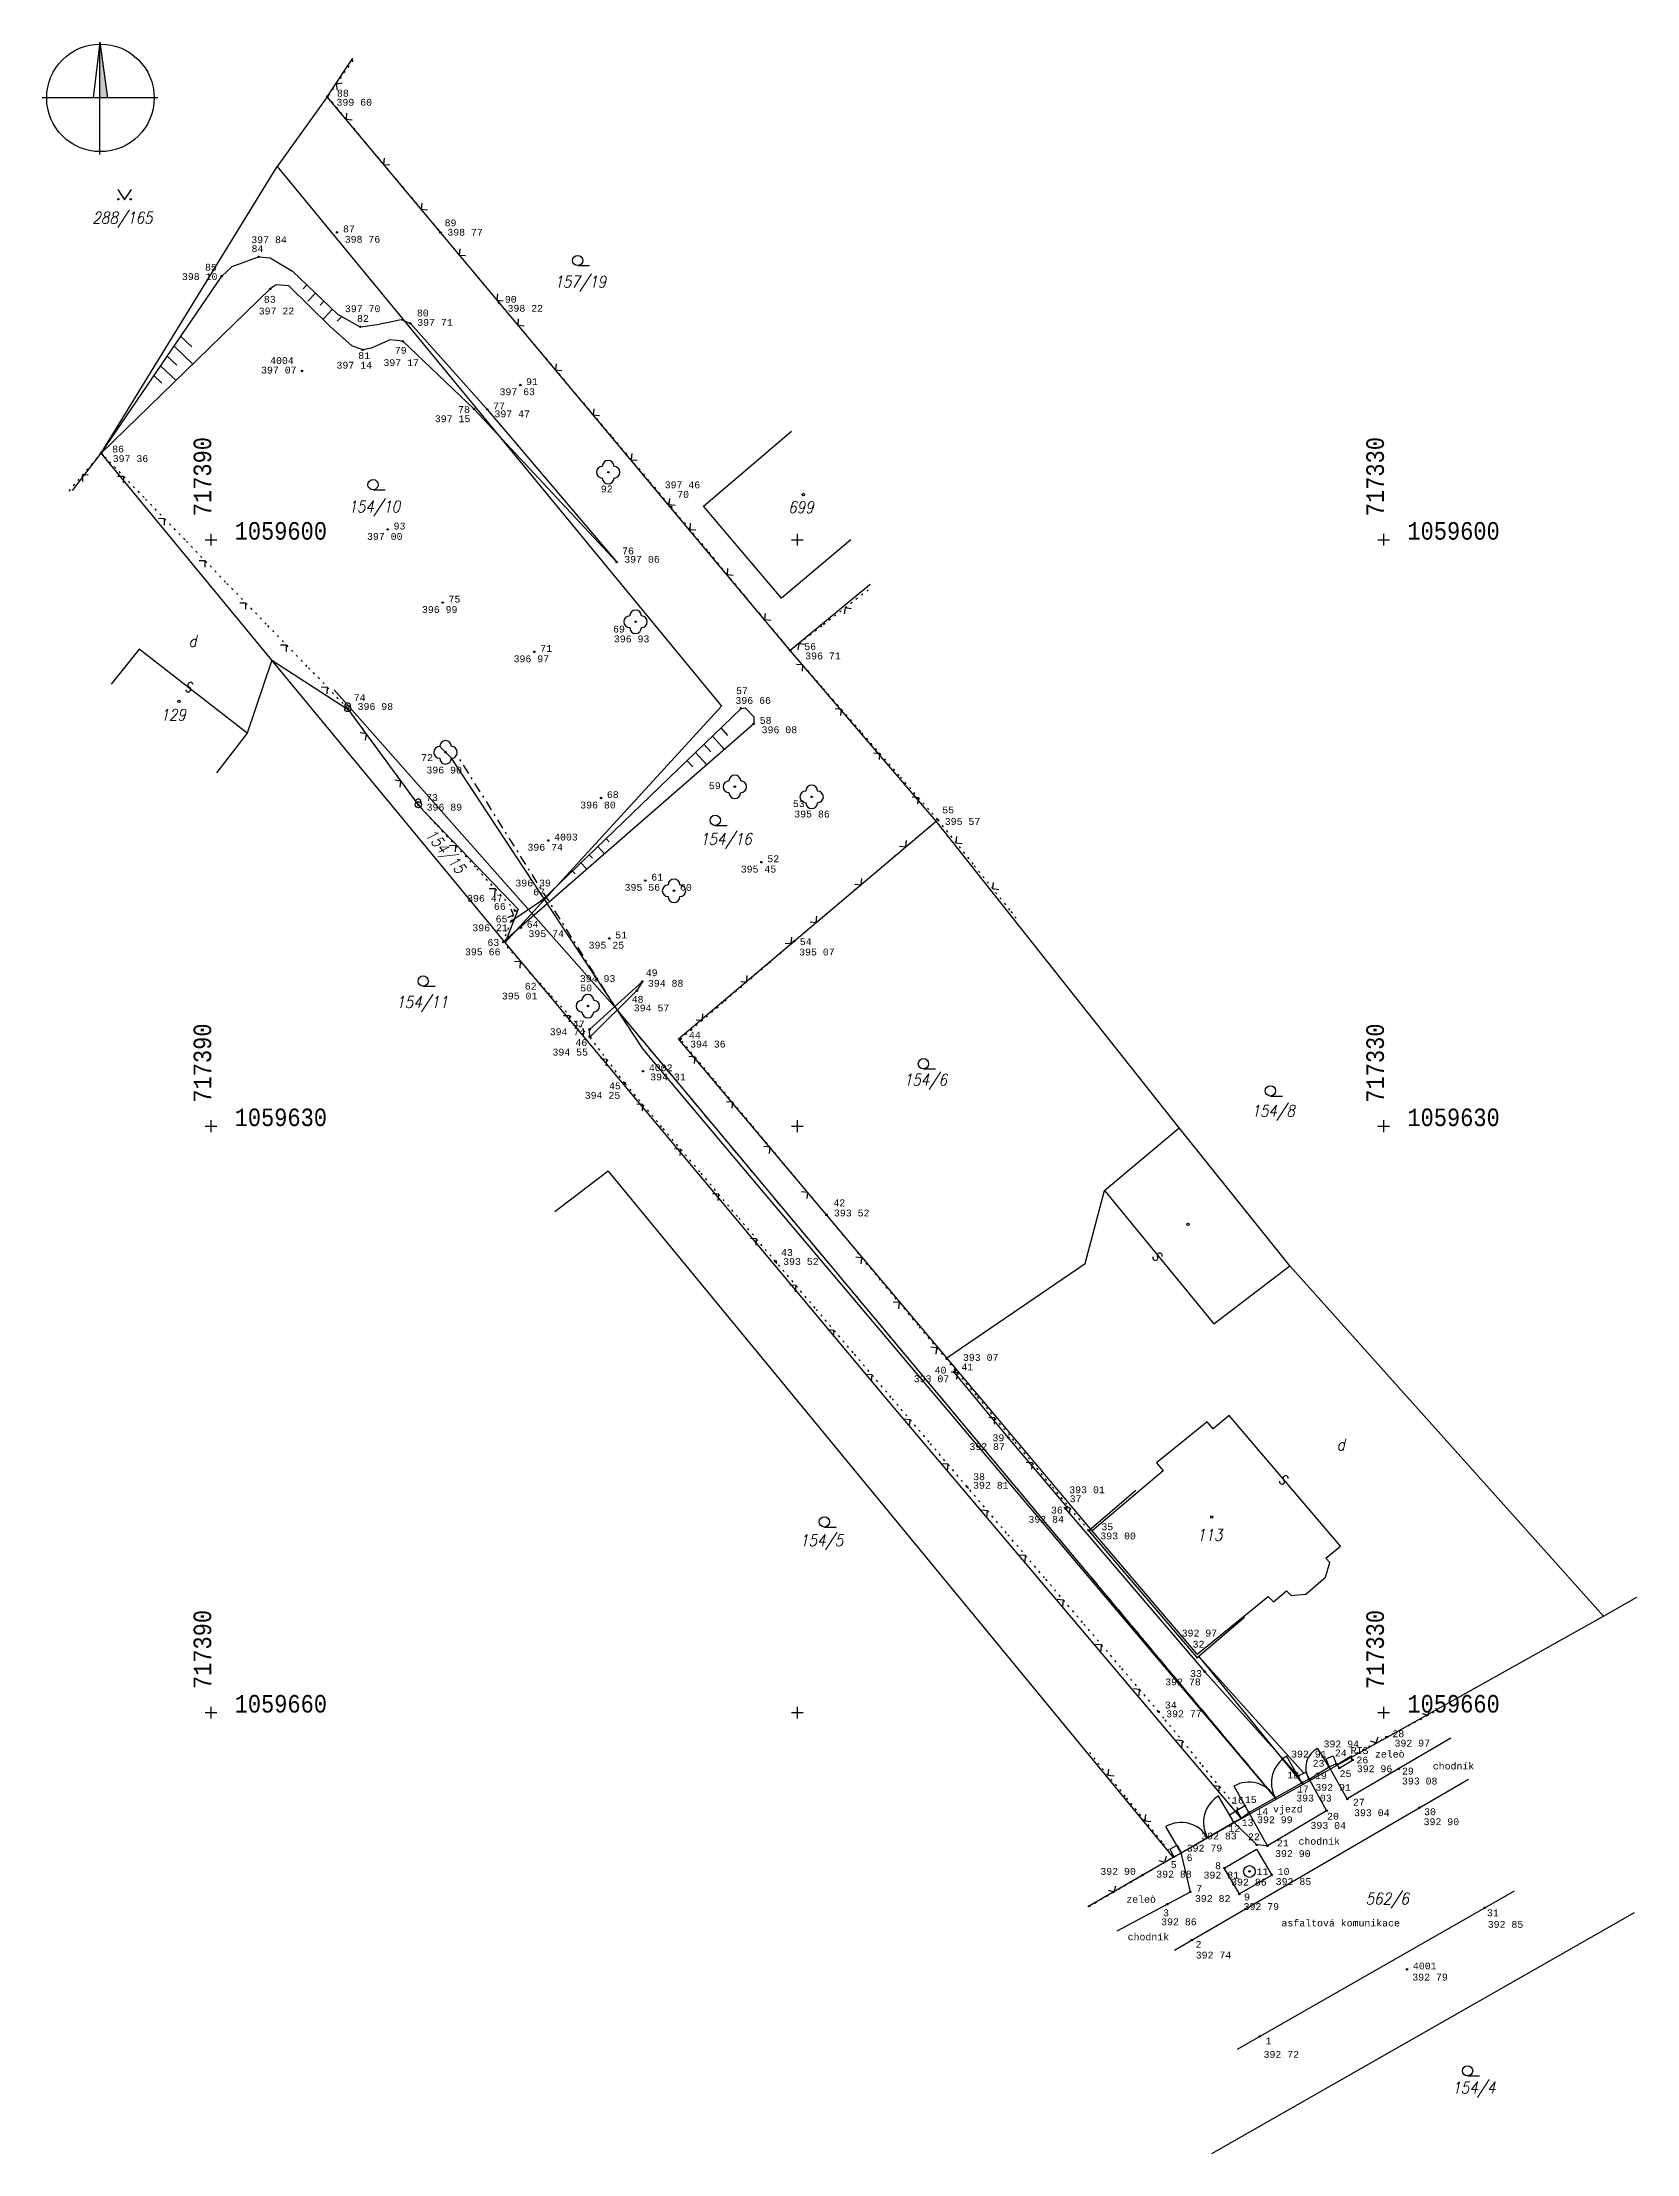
# Model space of a CAD drawing. Extents: x -717399 to -717317, y -1059683 to -1059575.
import ezdxf
from ezdxf.enums import TextEntityAlignment as Align

# ---------------------------------------------------------------- set-up
doc = ezdxf.new("R2010")
doc.units = 0
doc.header["$MEASUREMENT"] = 0
doc.linetypes.add('DASHDOT', pattern=[1, 0.5, -0.25, 0, -0.25])
doc.linetypes.add('DOT', pattern=[0.25, 0, -0.25])
doc.layers.get('0').update_dxf_attribs({"linetype": 'CONTINUOUS'})
for name, color, linetype in [('1', 7, 'CONTINUOUS'), ('16', 7, 'CONTINUOUS'), ('18', 7, 'CONTINUOUS'), ('19', 7, 'CONTINUOUS'), ('22', 7, 'CONTINUOUS'), ('23', 7, 'CONTINUOUS'), ('25', 7, 'CONTINUOUS'), ('26', 7, 'CONTINUOUS'), ('4', 7, 'CONTINUOUS'), ('41', 7, 'CONTINUOUS'), ('61', 7, 'CONTINUOUS')]:
    doc.layers.add(name, color=color, linetype=linetype)
doc.styles.add('ITALICT', font='ITALICT', dxfattribs={"height": 0.2})
doc.styles.add('MONOTXT', font='MONOTXT', dxfattribs={"height": 0.2})

# ---------------------------------------------------------------- blocks, each defined once
blk = doc.blocks.new('4$02')
at = {"layer": '25', "color": 3, "linetype": 'Continuous'}
blk.add_circle((0, 0), 0.175, dxfattribs=at)
blk = doc.blocks.new('3$04')
at = {"layer": '25', "color": 3, "linetype": 'Continuous'}
blk.add_line((0, 0), (1.75, 0), dxfattribs=at)
blk.add_circle((0, 0.75), 0.75, dxfattribs=at)
blk = doc.blocks.new('3$14')
at = {"layer": '25', "color": 3, "linetype": 'Continuous'}
blk.add_lwpolyline([(-1, 1.5), (0, 0), (1, 1.5)], dxfattribs=at)
for centre in [(-0.9, 0.1), (0.9, 0.1)]:
    blk.add_circle(centre, 0.1, dxfattribs=at)
blk = doc.blocks.new('2$18')
at = {"layer": '26', "color": 3, "linetype": 'Continuous'}
for centre, radius, start, end in [((0, 0.37), 0.368, 37.1585, 269.7485), ((0, -0.37), 0.369, 217.373, 89.471)]:
    blk.add_arc(centre, radius, start, end, dxfattribs=at)
blk = doc.blocks.new('6$20')
at = {"layer": '1', "color": 7, "linetype": 'Continuous'}
blk.add_circle((0, 0), 1, dxfattribs=at)
blk = doc.blocks.new('3$13')
at = {"layer": '1', "color": 7, "linetype": 'Continuous'}
blk.add_circle((0, 0), 0.05, dxfattribs=at)
for centre, start, end in [((-1, 0), 90, 270), ((0, 1), 0, 180), ((1, 0), 270, 90), ((0, -1), 180, 0)]:
    blk.add_arc(centre, 1, start, end, dxfattribs=at)
blk.add_point((0, 0), dxfattribs=at)
blk = doc.blocks.new('1$07')
at = {"layer": '1', "color": 7, "linetype": 'Continuous'}
for radius in [0.75, 0.0327]:
    blk.add_circle((0, 0), radius, dxfattribs=at)
blk = doc.blocks.new('1$051')
at = {"layer": '1', "color": 7, "linetype": 'Continuous'}
blk.add_arc((-0.02, 0.48), 0.478, 338.3776, 205.2172, dxfattribs=at)
at = {"layer": '1', "color": 7, "linetype": 'Continuous', "xscale": 0.7000018626483133, "yscale": 0.7000018626483133}
blk.add_blockref('1$07', (0, 0), dxfattribs=at)
blk = doc.blocks.new('1$052')
at = {"layer": '1', "color": 7, "linetype": 'Continuous', "xscale": 0.4999953433792165, "yscale": 0.4999953433792165}
blk.add_blockref('1$051', (0, 0), dxfattribs=at)
blk = doc.blocks.new('1$09')
at = {"layer": '23', "color": 7, "linetype": 'Continuous'}
blk.add_circle((0.005, 0.007), 0.15, dxfattribs=at)
blk = doc.blocks.new('RNZICE')
at = {"layer": '1', "color": 7, "linetype": 'Continuous'}
for p, q in [((0, 9.5), (-1.19, 0)), ((0, 9.5), (1.27, 0)), ((0, 0), (0, 9.5)), ((0, 0), (-9.86, 0)), ((9.86, 0), (0, 0)), ((0, -9.67), (0, 0))]:
    blk.add_line(p, q, dxfattribs=at)
blk.add_circle((0.08, 0), 9.17, dxfattribs=at)
blk.add_solid([(0, 9.5), (1.27, 0), (0, 0)], dxfattribs=at)
blk = doc.blocks.new('SIT')
at = {"layer": '1', "color": 7, "linetype": 'Continuous'}
for p, q in [((-1.04, -0.003), (0, 0)), ((0, 0), (0.003, 0.997)), ((0.003, -1.02), (0, 0)), ((0, 0), (0.96, -0.003))]:
    blk.add_line(p, q, dxfattribs=at)

msp = doc.modelspace()

# ---------------------------------------------------------------- linework, layer by layer
at = {"color": 5}
for p, q in [((-717369.22, -1059624.07), (-717383.71, -1059607.69)), ((-717335.56, -1059664.35), (-717369.22, -1059624.07))]:
    msp.add_line(p, q, dxfattribs=at)
for p, q in [((-717377.71, -1059611.18), (-717378.31, -1059610.58)), ((-717367.9, -1059626.07), (-717377.71, -1059611.18)), ((-717361.82, -1059633.27), (-717367.9, -1059626.07)), ((-717335.56, -1059664.35), (-717361.82, -1059633.27))]:
    msp.add_line(p, q)
at = {"linetype": 'DASHDOT'}
for p, q in [((-717369.22, -1059624.07), (-717377.43, -1059611)), ((-717335.49, -1059664.42), (-717369.22, -1059624.07))]:
    msp.add_line(p, q, dxfattribs=at)
at = {"layer": '1', "color": 3, "linetype": 'Continuous'}
for p, q in [((-717384.06, -1059577.34), (-717382.75, -1059575.36)), ((-717384.06, -1059577.34), (-717386.62, -1059580.91)), ((-717360.38, -1059605.67), (-717384.06, -1059577.34)), ((-717395.63, -1059595.57), (-717386.62, -1059580.91)), ((-717386.62, -1059580.91), (-717363.9, -1059608.51)), ((-717364.82, -1059598.29), (-717360.31, -1059594.45)), ((-717397.1, -1059597.49), (-717395.63, -1059595.57)), ((-717386.9, -1059606.16), (-717395.63, -1059595.57)), ((-717360.82, -1059603), (-717364.82, -1059598.29)), ((-717357.27, -1059600), (-717360.82, -1059603)), ((-717356.28, -1059602.3), (-717360.38, -1059605.67)), ((-717386.9, -1059606.16), (-717388.16, -1059609.89)), ((-717374.96, -1059620.61), (-717386.9, -1059606.16)), ((-717386.9, -1059606.16), (-717382.99, -1059608.68)), ((-717352.91, -1059614.4), (-717360.38, -1059605.67)), ((-717382.99, -1059608.68), (-717379.37, -1059613.61)), ((-717363.9, -1059608.51), (-717374.96, -1059620.61)), ((-717388.16, -1059609.89), (-717389.73, -1059611.93)), ((-717379.37, -1059613.61), (-717374.3, -1059618.9)), ((-717366.09, -1059625.53), (-717352.91, -1059614.4)), ((-717340.48, -1059630.09), (-717352.91, -1059614.4)), ((-717374.3, -1059618.9), (-717374.96, -1059620.61)), ((-717355.43, -1059643.96), (-717374.96, -1059620.61)), ((-717352.36, -1059641.86), (-717366.09, -1059625.53)), ((-717344.29, -1059633.29), (-717340.48, -1059630.09)), ((-717334.81, -1059637.14), (-717340.48, -1059630.09)), ((-717369.69, -1059632.3), (-717372.42, -1059634.38)), ((-717369.69, -1059632.3), (-717340.78, -1059667.42)), ((-717345.28, -1059637.02), (-717344.29, -1059633.29)), ((-717352.36, -1059641.86), (-717345.28, -1059637.02)), ((-717318.77, -1059655.07), (-717334.81, -1059637.14)), ((-717344.92, -1059650.7), (-717352.36, -1059641.86)), ((-717337.28, -1059665.42), (-717355.43, -1059643.96)), ((-717339.55, -1059657.01), (-717344.92, -1059650.7)), ((-717318.77, -1059655.07), (-717317.06, -1059654.1)), ((-717334.13, -1059663.66), (-717318.77, -1059655.07)), ((-717334.13, -1059663.66), (-717339.47, -1059657.11)), ((-717337.28, -1059665.42), (-717334.13, -1059663.66)), ((-717340.78, -1059667.42), (-717337.28, -1059665.42)), ((-717340.78, -1059667.42), (-717345.15, -1059669.94)), ((-717317.19, -1059670.25), (-717338.83, -1059682.57))]:
    msp.add_line(p, q, dxfattribs=at)
at = {"layer": '1', "color": 7, "linetype": 'DOT'}
for p, q in [((-717382.75, -1059575.47), (-717384.06, -1059577.34)), ((-717384.06, -1059577.34), (-717382.14, -1059579.65)), ((-717382.14, -1059579.65), (-717380.22, -1059581.95)), ((-717380.22, -1059581.95), (-717378.3, -1059584.25)), ((-717378.3, -1059584.25), (-717378.27, -1059584.29)), ((-717378.27, -1059584.29), (-717376.35, -1059586.59)), ((-717376.35, -1059586.59), (-717375.28, -1059587.88)), ((-717375.28, -1059587.88), (-717373.35, -1059590.17)), ((-717373.35, -1059590.17), (-717371.41, -1059592.47)), ((-717371.41, -1059592.47), (-717369.48, -1059594.76)), ((-717369.48, -1059594.76), (-717367.55, -1059597.05)), ((-717395.63, -1059595.57), (-717397.29, -1059597.52)), ((-717395.51, -1059595.69), (-717395.63, -1059595.57)), ((-717393.43, -1059597.85), (-717395.51, -1059595.69)), ((-717391.34, -1059600.01), (-717393.43, -1059597.85)), ((-717367.55, -1059597.05), (-717366.48, -1059598.32)), ((-717366.48, -1059598.32), (-717364.56, -1059600.63)), ((-717389.26, -1059602.17), (-717391.34, -1059600.01)), ((-717364.56, -1059600.63), (-717362.65, -1059602.94)), ((-717387.18, -1059604.32), (-717389.26, -1059602.17)), ((-717362.65, -1059602.94), (-717360.73, -1059605.25)), ((-717356.38, -1059602.57), (-717358.75, -1059604.41)), ((-717385.09, -1059606.48), (-717387.18, -1059604.32)), ((-717358.75, -1059604.41), (-717360.38, -1059605.67)), ((-717360.73, -1059605.25), (-717360.38, -1059605.67)), ((-717383.01, -1059608.64), (-717385.09, -1059606.48)), ((-717358.74, -1059607.55), (-717360.38, -1059605.67)), ((-717356.77, -1059609.81), (-717358.74, -1059607.55)), ((-717382.95, -1059608.72), (-717383.01, -1059608.64)), ((-717381.17, -1059611.14), (-717382.95, -1059608.72)), ((-717354.8, -1059612.07), (-717356.77, -1059609.81)), ((-717379.4, -1059613.56), (-717381.17, -1059611.14)), ((-717352.83, -1059614.33), (-717354.8, -1059612.07)), ((-717378.5, -1059614.55), (-717379.4, -1059613.56)), ((-717376.47, -1059616.76), (-717378.5, -1059614.55)), ((-717355.61, -1059616.68), (-717353.32, -1059614.74)), ((-717353.32, -1059614.74), (-717352.83, -1059614.33)), ((-717352.83, -1059614.33), (-717350.96, -1059616.68)), ((-717374.45, -1059618.98), (-717376.47, -1059616.76)), ((-717357.9, -1059618.61), (-717355.61, -1059616.68)), ((-717350.96, -1059616.68), (-717349.09, -1059619.02)), ((-717375.06, -1059620.59), (-717374.45, -1059618.98)), ((-717360.19, -1059620.55), (-717357.9, -1059618.61)), ((-717349.09, -1059619.02), (-717348.82, -1059619.37)), ((-717373.18, -1059622.73), (-717375.06, -1059620.59)), ((-717361.45, -1059621.64), (-717360.19, -1059620.55)), ((-717363.73, -1059623.6), (-717361.45, -1059621.64)), ((-717372.68, -1059623.26), (-717373.18, -1059622.73)), ((-717370.62, -1059625.45), (-717372.68, -1059623.26)), ((-717366, -1059625.56), (-717363.73, -1059623.6)), ((-717368.85, -1059627.79), (-717370.62, -1059625.45)), ((-717364.28, -1059627.62), (-717366, -1059625.56)), ((-717366.94, -1059630.05), (-717368.85, -1059627.79)), ((-717362.36, -1059629.93), (-717364.28, -1059627.62)), ((-717365, -1059632.34), (-717366.94, -1059630.05)), ((-717360.44, -1059632.24), (-717362.36, -1059629.93)), ((-717363.07, -1059634.63), (-717365, -1059632.34)), ((-717358.52, -1059634.54), (-717360.44, -1059632.24)), ((-717361.13, -1059636.92), (-717363.07, -1059634.63)), ((-717357.66, -1059635.57), (-717358.52, -1059634.54)), ((-717355.75, -1059637.88), (-717357.66, -1059635.57)), ((-717361.04, -1059637.02), (-717361.13, -1059636.92)), ((-717359.1, -1059639.31), (-717361.04, -1059637.02)), ((-717353.83, -1059640.19), (-717355.75, -1059637.88)), ((-717357.16, -1059641.59), (-717359.1, -1059639.31)), ((-717351.92, -1059642.5), (-717353.83, -1059640.19)), ((-717355.21, -1059643.88), (-717357.16, -1059641.59)), ((-717350.86, -1059643.77), (-717351.92, -1059642.5)), ((-717353.27, -1059646.16), (-717355.21, -1059643.88)), ((-717348.94, -1059646.08), (-717350.86, -1059643.77)), ((-717351.33, -1059648.45), (-717353.27, -1059646.16)), ((-717347.02, -1059648.39), (-717348.94, -1059646.08)), ((-717351.25, -1059648.54), (-717351.33, -1059648.45)), ((-717349.31, -1059650.82), (-717351.25, -1059648.54)), ((-717345.1, -1059650.69), (-717347.02, -1059648.39)), ((-717347.36, -1059653.11), (-717349.31, -1059650.82)), ((-717345.42, -1059655.39), (-717347.36, -1059653.11)), ((-717343.47, -1059657.68), (-717345.42, -1059655.39)), ((-717341.53, -1059659.96), (-717343.47, -1059657.68)), ((-717341.26, -1059660.29), (-717341.53, -1059659.96)), ((-717339.36, -1059662.62), (-717341.26, -1059660.29)), ((-717329.07, -1059660.84), (-717327.24, -1059659.87)), ((-717331.72, -1059662.24), (-717329.07, -1059660.84)), ((-717345.07, -1059662.04), (-717343.18, -1059664.37)), ((-717337.46, -1059664.94), (-717339.36, -1059662.62)), ((-717343.18, -1059664.37), (-717341.3, -1059666.71)), ((-717341.3, -1059666.71), (-717340.75, -1059667.38)), ((-717342.51, -1059668.41), (-717340.75, -1059667.38)), ((-717345.1, -1059669.92), (-717342.51, -1059668.41))]:
    msp.add_line(p, q, dxfattribs=at)
at = {"layer": '1', "color": 7, "linetype": 'Continuous'}
for p, q in [((-717383.3, -1059576.65), (-717383.61, -1059576.7)), ((-717383.61, -1059576.7), (-717383.56, -1059577.01)), ((-717383.07, -1059578.18), (-717383.1, -1059578.49)), ((-717383.1, -1059578.49), (-717382.78, -1059578.52)), ((-717381.15, -1059580.48), (-717381.18, -1059580.8)), ((-717381.18, -1059580.8), (-717380.86, -1059580.83)), ((-717379.23, -1059582.79), (-717379.26, -1059583.1)), ((-717379.26, -1059583.1), (-717378.94, -1059583.13)), ((-717377.28, -1059585.13), (-717377.31, -1059585.44)), ((-717377.31, -1059585.44), (-717376.99, -1059585.47)), ((-717385.1, -1059586.96), (-717385.29, -1059587.17)), ((-717384.67, -1059587.39), (-717385.05, -1059587.8)), ((-717384.25, -1059587.81), (-717384.43, -1059588.01)), ((-717383.81, -1059588.22), (-717384.26, -1059588.71)), ((-717375.36, -1059587.43), (-717375.39, -1059587.75)), ((-717375.39, -1059587.75), (-717375.07, -1059587.78)), ((-717383.35, -1059588.61), (-717383.55, -1059588.82)), ((-717374.29, -1059588.71), (-717374.31, -1059589.03)), ((-717374.31, -1059589.03), (-717373.99, -1059589.06)), ((-717391.9, -1059590.1), (-717390.94, -1059591.02)), ((-717391.56, -1059589.6), (-717390.99, -1059590.14)), ((-717392.59, -1059591.11), (-717391.8, -1059591.85)), ((-717392.25, -1059590.61), (-717391.75, -1059591.08)), ((-717372.35, -1059591), (-717372.38, -1059591.32)), ((-717372.38, -1059591.32), (-717372.06, -1059591.35)), ((-717392.93, -1059591.61), (-717392.52, -1059592)), ((-717370.42, -1059593.3), (-717370.45, -1059593.62)), ((-717370.45, -1059593.62), (-717370.13, -1059593.64)), ((-717368.48, -1059595.59), (-717368.51, -1059595.91)), ((-717368.51, -1059595.91), (-717368.2, -1059595.94)), ((-717396.29, -1059596.69), (-717396.6, -1059596.71)), ((-717396.6, -1059596.71), (-717396.58, -1059597.03)), ((-717394.47, -1059596.77), (-717394.79, -1059596.76)), ((-717394.48, -1059597.09), (-717394.47, -1059596.77)), ((-717366.55, -1059597.89), (-717366.58, -1059598.2)), ((-717392.39, -1059598.93), (-717392.7, -1059598.92)), ((-717392.39, -1059599.25), (-717392.39, -1059598.93)), ((-717366.58, -1059598.2), (-717366.26, -1059598.23)), ((-717365.49, -1059599.16), (-717365.52, -1059599.48)), ((-717365.52, -1059599.48), (-717365.2, -1059599.5)), ((-717390.3, -1059601.08), (-717390.62, -1059601.08)), ((-717390.31, -1059601.4), (-717390.3, -1059601.08)), ((-717363.58, -1059601.47), (-717363.61, -1059601.78)), ((-717363.61, -1059601.78), (-717363.29, -1059601.81)), ((-717388.22, -1059603.24), (-717388.54, -1059603.24)), ((-717388.22, -1059603.56), (-717388.22, -1059603.24)), ((-717357.57, -1059603.49), (-717357.61, -1059603.8)), ((-717357.25, -1059603.53), (-717357.57, -1059603.49)), ((-717361.66, -1059603.78), (-717361.69, -1059604.09)), ((-717361.69, -1059604.09), (-717361.37, -1059604.12)), ((-717386.14, -1059605.4), (-717386.45, -1059605.4)), ((-717386.14, -1059605.72), (-717386.14, -1059605.4)), ((-717359.94, -1059605.33), (-717359.98, -1059605.64)), ((-717359.62, -1059605.37), (-717359.94, -1059605.33)), ((-717359.73, -1059606.41), (-717360.05, -1059606.39)), ((-717359.75, -1059606.73), (-717359.73, -1059606.41)), ((-717384.05, -1059607.56), (-717384.37, -1059607.55)), ((-717384.06, -1059607.88), (-717384.05, -1059607.56)), ((-717357.76, -1059608.68), (-717358.08, -1059608.65)), ((-717357.78, -1059608.99), (-717357.76, -1059608.68)), ((-717382.06, -1059609.93), (-717382.38, -1059609.88)), ((-717382.11, -1059610.25), (-717382.06, -1059609.93)), ((-717363.93, -1059609.63), (-717363.58, -1059610.01)), ((-717365.22, -1059610.88), (-717364.65, -1059611.51)), ((-717364.79, -1059610.46), (-717364.44, -1059610.85)), ((-717364.36, -1059610.05), (-717363.76, -1059610.71)), ((-717355.79, -1059610.94), (-717356.1, -1059610.92)), ((-717355.81, -1059611.25), (-717355.79, -1059610.94)), ((-717365.66, -1059611.3), (-717365.36, -1059611.62)), ((-717380.29, -1059612.35), (-717380.6, -1059612.3)), ((-717380.33, -1059612.66), (-717380.29, -1059612.35)), ((-717353.82, -1059613.2), (-717354.13, -1059613.18)), ((-717353.84, -1059613.51), (-717353.82, -1059613.2)), ((-717369.79, -1059615.28), (-717369.64, -1059615.46)), ((-717351.86, -1059615.19), (-717351.9, -1059615.5)), ((-717377.48, -1059615.66), (-717377.8, -1059615.64)), ((-717377.5, -1059615.97), (-717377.48, -1059615.66)), ((-717370.66, -1059616.12), (-717370.5, -1059616.29)), ((-717370.22, -1059615.7), (-717369.9, -1059616.05)), ((-717354.78, -1059615.68), (-717354.46, -1059615.71)), ((-717354.46, -1059615.71), (-717354.43, -1059615.39)), ((-717351.9, -1059615.5), (-717351.58, -1059615.54)), ((-717371.52, -1059616.95), (-717371.38, -1059617.1)), ((-717371.09, -1059616.53), (-717370.78, -1059616.86)), ((-717356.75, -1059617.65), (-717356.72, -1059617.33)), ((-717375.46, -1059617.87), (-717375.78, -1059617.86)), ((-717375.48, -1059618.19), (-717375.46, -1059617.87)), ((-717373.1, -1059618.47), (-717374.62, -1059619.5)), ((-717357.07, -1059617.62), (-717356.75, -1059617.65)), ((-717349.99, -1059617.54), (-717350.03, -1059617.85)), ((-717350.03, -1059617.85), (-717349.71, -1059617.89)), ((-717374.82, -1059619.32), (-717374.53, -1059619.19)), ((-717374.53, -1059619.19), (-717374.66, -1059618.9)), ((-717359.36, -1059619.55), (-717359.04, -1059619.58)), ((-717359.04, -1059619.58), (-717359.02, -1059619.26)), ((-717360.64, -1059620.64), (-717360.32, -1059620.66)), ((-717360.32, -1059620.66), (-717360.29, -1059620.34)), ((-717374.17, -1059621.6), (-717374.49, -1059621.58)), ((-717374.19, -1059621.92), (-717374.17, -1059621.6)), ((-717370.64, -1059625.05), (-717367.94, -1059622.6)), ((-717367.94, -1059622.6), (-717368.22, -1059623.07)), ((-717362.91, -1059622.6), (-717362.59, -1059622.62)), ((-717362.59, -1059622.62), (-717362.57, -1059622.3)), ((-717368.22, -1059623.07), (-717370.62, -1059625.45)), ((-717371.65, -1059624.36), (-717371.97, -1059624.35)), ((-717371.66, -1059624.67), (-717371.65, -1059624.36)), ((-717370.62, -1059625.45), (-717370.64, -1059625.05)), ((-717365.18, -1059624.56), (-717364.86, -1059624.58)), ((-717364.86, -1059624.58), (-717364.84, -1059624.26)), ((-717369.75, -1059626.59), (-717370.07, -1059626.55)), ((-717369.8, -1059626.91), (-717369.75, -1059626.59)), ((-717365.24, -1059626.47), (-717365.56, -1059626.44)), ((-717365.27, -1059626.79), (-717365.24, -1059626.47)), ((-717367.91, -1059628.9), (-717368.23, -1059628.87)), ((-717367.94, -1059629.22), (-717367.91, -1059628.9)), ((-717363.32, -1059628.77), (-717363.64, -1059628.75)), ((-717363.35, -1059629.09), (-717363.32, -1059628.77)), ((-717365.97, -1059631.19), (-717366.29, -1059631.17)), ((-717366, -1059631.51), (-717365.97, -1059631.19)), ((-717361.4, -1059631.08), (-717361.72, -1059631.05)), ((-717361.43, -1059631.4), (-717361.4, -1059631.08)), ((-717364.03, -1059633.48), (-717364.35, -1059633.46)), ((-717364.06, -1059633.8), (-717364.03, -1059633.48)), ((-717359.48, -1059633.39), (-717359.8, -1059633.36)), ((-717359.51, -1059633.7), (-717359.48, -1059633.39)), ((-717362.1, -1059635.77), (-717362.41, -1059635.75)), ((-717362.12, -1059636.09), (-717362.1, -1059635.77)), ((-717356.71, -1059636.73), (-717357.02, -1059636.7)), ((-717356.74, -1059637.04), (-717356.71, -1059636.73)), ((-717360.07, -1059638.16), (-717360.39, -1059638.14)), ((-717360.1, -1059638.48), (-717360.07, -1059638.16)), ((-717354.79, -1059639.03), (-717355.11, -1059639)), ((-717354.82, -1059639.35), (-717354.79, -1059639.03)), ((-717358.13, -1059640.45), (-717358.45, -1059640.42)), ((-717358.16, -1059640.76), (-717358.13, -1059640.45)), ((-717352.88, -1059641.34), (-717353.19, -1059641.31)), ((-717352.91, -1059641.66), (-717352.88, -1059641.34)), ((-717356.19, -1059642.73), (-717356.5, -1059642.71)), ((-717356.21, -1059643.05), (-717356.19, -1059642.73)), ((-717351.82, -1059642.62), (-717352.14, -1059642.59)), ((-717351.99, -1059642.58), (-717351.92, -1059642.5)), ((-717349.22, -1059645.93), (-717351.99, -1059642.58)), ((-717351.85, -1059642.94), (-717351.82, -1059642.62)), ((-717354.24, -1059645.02), (-717354.56, -1059644.99)), ((-717354.27, -1059645.34), (-717354.24, -1059645.02)), ((-717349.9, -1059644.93), (-717350.21, -1059644.9)), ((-717349.93, -1059645.24), (-717349.9, -1059644.93)), ((-717346.2, -1059649.49), (-717349.22, -1059645.93)), ((-717352.3, -1059647.3), (-717352.62, -1059647.28)), ((-717352.33, -1059647.62), (-717352.3, -1059647.3)), ((-717347.98, -1059647.23), (-717348.3, -1059647.2)), ((-717348.01, -1059647.55), (-717347.98, -1059647.23)), ((-717345.1, -1059650.69), (-717342.69, -1059648.63)), ((-717350.28, -1059649.68), (-717350.6, -1059649.65)), ((-717350.31, -1059650), (-717350.28, -1059649.68)), ((-717346.06, -1059649.54), (-717346.38, -1059649.51)), ((-717346.29, -1059649.58), (-717346.2, -1059649.49)), ((-717346.29, -1059649.58), (-717339.17, -1059657.91)), ((-717346.09, -1059649.85), (-717346.06, -1059649.54)), ((-717339.55, -1059657.18), (-717345.1, -1059650.69)), ((-717348.34, -1059651.96), (-717348.65, -1059651.94)), ((-717348.36, -1059652.28), (-717348.34, -1059651.96)), ((-717346.39, -1059654.25), (-717346.71, -1059654.22)), ((-717346.42, -1059654.56), (-717346.39, -1059654.25)), ((-717339.55, -1059657.18), (-717337.14, -1059655.12)), ((-717344.45, -1059656.53), (-717344.76, -1059656.51)), ((-717344.47, -1059656.85), (-717344.45, -1059656.53)), ((-717339.48, -1059657.12), (-717334.1, -1059663.1)), ((-717339.17, -1059657.91), (-717334.38, -1059663.24)), ((-717342.5, -1059658.82), (-717342.82, -1059658.79)), ((-717342.53, -1059659.13), (-717342.5, -1059658.82)), ((-717328.05, -1059660.04), (-717327.74, -1059660.14)), ((-717327.74, -1059660.14), (-717327.65, -1059659.83)), ((-717340.31, -1059661.45), (-717340.62, -1059661.42)), ((-717340.34, -1059661.77), (-717340.31, -1059661.45)), ((-717326.57, -1059661.31), (-717331.88, -1059664.42)), ((-717330.7, -1059661.45), (-717330.4, -1059661.54)), ((-717330.4, -1059661.54), (-717330.3, -1059661.24)), ((-717344.09, -1059662.89), (-717344.12, -1059663.21)), ((-717334.2, -1059663.59), (-717334.96, -1059662.24)), ((-717333.83, -1059663.4), (-717332.81, -1059662.77)), ((-717332.81, -1059662.77), (-717333.39, -1059661.83)), ((-717332.96, -1059662.36), (-717332.59, -1059662.22)), ((-717332.81, -1059662.77), (-717332.96, -1059662.36)), ((-717332.81, -1059662.77), (-717332.44, -1059662.63)), ((-717331.88, -1059664.42), (-717332.81, -1059662.77)), ((-717332.59, -1059662.22), (-717332.44, -1059662.63)), ((-717332.4, -1059662.65), (-717331.72, -1059662.24)), ((-717332.4, -1059662.65), (-717332.29, -1059662.84)), ((-717332.29, -1059662.84), (-717331.61, -1059662.43)), ((-717331.72, -1059662.24), (-717331.61, -1059662.43)), ((-717344.12, -1059663.21), (-717343.81, -1059663.24)), ((-717340.71, -1059672.15), (-717325.67, -1059663.41)), ((-717338.41, -1059663.78), (-717338.72, -1059663.75)), ((-717338.44, -1059664.09), (-717338.41, -1059663.78)), ((-717336.91, -1059665.11), (-717337.67, -1059663.76)), ((-717336.91, -1059665.11), (-717334.2, -1059663.59)), ((-717333.83, -1059663.4), (-717332.93, -1059665.02)), ((-717337.68, -1059665.61), (-717338.46, -1059664.27)), ((-717337.9, -1059665.23), (-717337.12, -1059664.76)), ((-717337.28, -1059665.4), (-717337.52, -1059665)), ((-717336.91, -1059665.11), (-717337.12, -1059664.76)), ((-717332.93, -1059665.02), (-717335.96, -1059666.82)), ((-717342.2, -1059665.22), (-717342.24, -1059665.54)), ((-717342.24, -1059665.54), (-717341.92, -1059665.57)), ((-717340.37, -1059667.17), (-717341.15, -1059665.83)), ((-717340.37, -1059667.17), (-717337.68, -1059665.61)), ((-717337.68, -1059665.61), (-717337.28, -1059665.4)), ((-717336.51, -1059666.77), (-717337.68, -1059665.61)), ((-717337.28, -1059665.4), (-717336.91, -1059665.11)), ((-717335.96, -1059666.82), (-717336.91, -1059665.11)), ((-717340.96, -1059666.99), (-717340.58, -1059666.78)), ((-717340.96, -1059666.99), (-717340.75, -1059667.38)), ((-717340.75, -1059667.38), (-717340.37, -1059667.17)), ((-717340.58, -1059666.78), (-717340.37, -1059667.17)), ((-717339.9, -1059669.17), (-717340.37, -1059667.17)), ((-717335.96, -1059666.82), (-717336.51, -1059666.77)), ((-717341.52, -1059667.57), (-717341.21, -1059667.65)), ((-717341.21, -1059667.65), (-717341.13, -1059667.34)), ((-717344.11, -1059669.08), (-717343.8, -1059669.17)), ((-717343.8, -1059669.17), (-717343.72, -1059668.86)), ((-717343.64, -1059671.17), (-717339.9, -1059669.17)), ((-717337.5, -1059677.22), (-717323.32, -1059669.12))]:
    msp.add_line(p, q, dxfattribs=at)
for points in [[(-717395.63, -1059595.57), (-717389.46, -1059586.52), (-717388.93, -1059586.02), (-717387.58, -1059585.53), (-717386.99, -1059585.59), (-717385.84, -1059586.27), (-717383.54, -1059588.46), (-717382.37, -1059589.11), (-717381.51, -1059589), (-717380.28, -1059588.73), (-717379.81, -1059588.94), (-717375.83, -1059593.39)], [(-717375.88, -1059593.34), (-717369.25, -1059601.15), (-717376.55, -1059593.32), (-717380.2, -1059589.85), (-717380.84, -1059589.78), (-717381.81, -1059590.21), (-717382.25, -1059590.29), (-717382.8, -1059590.09), (-717383.91, -1059589.1), (-717386.03, -1059587.01), (-717386.67, -1059586.96), (-717386.98, -1059587.17), (-717395.63, -1059595.57)], [(-717373.1, -1059618.47), (-717362.89, -1059608.63), (-717362.68, -1059608.61), (-717362.24, -1059609.06), (-717362.24, -1059609.42), (-717375.06, -1059620.59)]]:
    msp.add_lwpolyline(points, dxfattribs=at)
for points in [[(-717333.83, -1059663.4), (-717334.2, -1059663.59), (-717334.38, -1059663.24), (-717334, -1059663.05)], [(-717335.74, -1059668.31), (-717337.39, -1059669.28), (-717338.17, -1059667.96), (-717336.52, -1059666.99)]]:
    msp.add_lwpolyline(points, close=True, dxfattribs=at)
for centre, radius, start, end in [((-717334.21, -1059663.59), 1.55, 119.3058, 209.3775), ((-717332.9, -1059662.82), 1.1, 116.5387, 211.9381), ((-717336.91, -1059665.11), 1.55, 29.3702, 119.4137), ((-717337.68, -1059665.61), 1.55, 119.9431, 210.1235), ((-717340.37, -1059667.17), 1.55, 30.0975, 120.2985)]:
    msp.add_arc(centre, radius, start, end, dxfattribs=at)
at = {"layer": '4', "color": 3, "linetype": 'Continuous'}
for p, q in [((-717393.69, -1059605.6), (-717395.11, -1059607.4)), ((-717388.16, -1059609.89), (-717393.69, -1059605.6)), ((-717344.29, -1059633.29), (-717338.71, -1059640.12)), ((-717338.71, -1059640.12), (-717334.81, -1059637.14)), ((-717339.04, -1059645.12), (-717341.63, -1059647.23)), ((-717338.73, -1059645.49), (-717339.04, -1059645.12)), ((-717337.92, -1059644.8), (-717338.73, -1059645.49)), ((-717332.23, -1059651.48), (-717337.92, -1059644.8)), ((-717341.29, -1059647.64), (-717344.92, -1059650.7)), ((-717341.63, -1059647.23), (-717341.29, -1059647.64)), ((-717332.97, -1059652.11), (-717332.23, -1059651.48)), ((-717333.99, -1059653.95), (-717332.99, -1059653.08)), ((-717332.99, -1059653.08), (-717332.77, -1059652.33)), ((-717332.77, -1059652.33), (-717332.97, -1059652.11)), ((-717339.55, -1059657.01), (-717335.93, -1059654.06)), ((-717335.93, -1059654.06), (-717335.65, -1059654.34)), ((-717335.65, -1059654.34), (-717334.99, -1059653.77)), ((-717334.99, -1059653.77), (-717334.74, -1059654.01)), ((-717334.74, -1059654.01), (-717333.99, -1059653.95))]:
    msp.add_line(p, q, dxfattribs=at)
at = {"layer": '41', "color": 1, "linetype": 'Continuous'}
for p, q in [((-717384.06, -1059577.34), (-717384.06, -1059577.34)), ((-717383.56, -1059584.28), (-717383.56, -1059584.28)), ((-717378.27, -1059584.29), (-717378.27, -1059584.29)), ((-717387.58, -1059585.53), (-717387.58, -1059585.53)), ((-717389.46, -1059586.52), (-717389.46, -1059586.52)), ((-717386.98, -1059587.17), (-717386.98, -1059587.17)), ((-717375.28, -1059587.88), (-717375.28, -1059587.88)), ((-717382.37, -1059589.11), (-717382.37, -1059589.11)), ((-717379.81, -1059588.94), (-717379.81, -1059588.94)), ((-717382.25, -1059590.29), (-717382.25, -1059590.29)), ((-717380.2, -1059589.85), (-717380.2, -1059589.85)), ((-717385.36, -1059591.37), (-717385.36, -1059591.37)), ((-717374.19, -1059592.09), (-717374.19, -1059592.09)), ((-717376.55, -1059593.32), (-717376.55, -1059593.32)), ((-717375.88, -1059593.34), (-717375.88, -1059593.34)), ((-717395.63, -1059595.57), (-717395.63, -1059595.57)), ((-717369.69, -1059596.55), (-717369.69, -1059596.55)), ((-717366.48, -1059598.32), (-717366.48, -1059598.32)), ((-717380.97, -1059599.48), (-717380.97, -1059599.48)), ((-717369.25, -1059601.15), (-717369.25, -1059601.15)), ((-717378.16, -1059603.22), (-717378.16, -1059603.22)), ((-717368.29, -1059604.2), (-717368.29, -1059604.2)), ((-717373.47, -1059605.74), (-717373.47, -1059605.74)), ((-717360.38, -1059605.67), (-717360.38, -1059605.67)), ((-717383.01, -1059608.64), (-717383.01, -1059608.64)), ((-717362.89, -1059608.63), (-717362.89, -1059608.63)), ((-717362.24, -1059609.42), (-717362.24, -1059609.42)), ((-717378.01, -1059610.88), (-717378.01, -1059610.88)), ((-717363.21, -1059612.64), (-717363.21, -1059612.64)), ((-717359.28, -1059613.16), (-717359.28, -1059613.16)), ((-717379.4, -1059613.56), (-717379.4, -1059613.56)), ((-717370.06, -1059613.22), (-717370.06, -1059613.22)), ((-717352.83, -1059614.33), (-717352.83, -1059614.33)), ((-717372.76, -1059615.39), (-717372.76, -1059615.39)), ((-717367.79, -1059617.44), (-717367.79, -1059617.44)), ((-717361.85, -1059616.5), (-717361.85, -1059616.5)), ((-717373.1, -1059618.47), (-717373.1, -1059618.47)), ((-717366.32, -1059617.96), (-717366.32, -1059617.96)), ((-717374.62, -1059619.5), (-717374.62, -1059619.5)), ((-717374.45, -1059618.98), (-717374.45, -1059618.98)), ((-717375.06, -1059620.59), (-717375.06, -1059620.59)), ((-717374.16, -1059619.85), (-717374.16, -1059619.85)), ((-717369.63, -1059620.4), (-717369.63, -1059620.4)), ((-717360.19, -1059620.55), (-717360.19, -1059620.55)), ((-717373.18, -1059622.73), (-717373.18, -1059622.73)), ((-717367.94, -1059622.6), (-717367.94, -1059622.6)), ((-717370.73, -1059623.86), (-717370.73, -1059623.86)), ((-717368.22, -1059623.07), (-717368.22, -1059623.07)), ((-717370.64, -1059625.05), (-717370.64, -1059625.05)), ((-717370.62, -1059625.45), (-717370.62, -1059625.45)), ((-717366, -1059625.56), (-717366, -1059625.56)), ((-717367.91, -1059627.19), (-717367.91, -1059627.19)), ((-717368.85, -1059627.79), (-717368.85, -1059627.79)), ((-717358.52, -1059634.54), (-717358.52, -1059634.54)), ((-717361.13, -1059636.92), (-717361.13, -1059636.92)), ((-717351.99, -1059642.58), (-717351.99, -1059642.58)), ((-717351.92, -1059642.5), (-717351.92, -1059642.5)), ((-717349.22, -1059645.93), (-717349.22, -1059645.93)), ((-717351.33, -1059648.45), (-717351.33, -1059648.45)), ((-717346.29, -1059649.58), (-717346.29, -1059649.58)), ((-717346.2, -1059649.49), (-717346.2, -1059649.49)), ((-717345.1, -1059650.69), (-717345.1, -1059650.69)), ((-717339.55, -1059657.18), (-717339.55, -1059657.18)), ((-717339.17, -1059657.91), (-717339.17, -1059657.91)), ((-717341.53, -1059659.96), (-717341.53, -1059659.96)), ((-717329.87, -1059661.26), (-717329.87, -1059661.26)), ((-717332.81, -1059662.77), (-717332.81, -1059662.77)), ((-717332.44, -1059662.63), (-717332.44, -1059662.63)), ((-717332.29, -1059662.84), (-717332.29, -1059662.84)), ((-717331.61, -1059662.43), (-717331.61, -1059662.43)), ((-717329.25, -1059662.88), (-717329.25, -1059662.88)), ((-717334.38, -1059663.24), (-717334.38, -1059663.24)), ((-717334.19, -1059663.58), (-717334.19, -1059663.58)), ((-717333.83, -1059663.4), (-717333.83, -1059663.4)), ((-717337.46, -1059664.94), (-717337.46, -1059664.94)), ((-717337.12, -1059664.76), (-717337.12, -1059664.76)), ((-717332.93, -1059665.02), (-717332.93, -1059665.02)), ((-717331.88, -1059664.42), (-717331.88, -1059664.42)), ((-717328.19, -1059664.87), (-717328.19, -1059664.87)), ((-717337.68, -1059665.61), (-717337.68, -1059665.61)), ((-717337.28, -1059665.4), (-717337.28, -1059665.4)), ((-717336.91, -1059665.11), (-717336.91, -1059665.11)), ((-717340.37, -1059667.17), (-717340.37, -1059667.17)), ((-717336.51, -1059666.77), (-717336.51, -1059666.77)), ((-717335.96, -1059666.82), (-717335.96, -1059666.82)), ((-717340.75, -1059667.38), (-717340.75, -1059667.38)), ((-717338.17, -1059667.96), (-717338.17, -1059667.96)), ((-717336.88, -1059668.13), (-717336.88, -1059668.13)), ((-717342.34, -1059668.31), (-717342.34, -1059668.31)), ((-717339.9, -1059669.17), (-717339.9, -1059669.17)), ((-717337.4, -1059669.29), (-717337.4, -1059669.29)), ((-717335.74, -1059668.31), (-717335.74, -1059668.31)), ((-717341.08, -1059669.8), (-717341.08, -1059669.8)), ((-717324.84, -1059669.99), (-717324.84, -1059669.99)), ((-717339.83, -1059671.64), (-717339.83, -1059671.64)), ((-717328.82, -1059673.14), (-717328.82, -1059673.14)), ((-717336.36, -1059676.57), (-717336.36, -1059676.57))]:
    msp.add_line(p, q, dxfattribs=at)

# ---------------------------------------------------------------- block references
at = {"layer": '1', "color": 7, "linetype": 'Continuous'}
for name, p, xscale, yscale in [('RNZICE', (-717395.69, -1059577.4), 0.2999981373516866, 0.2999981373516866), ('3$13', (-717369.69, -1059596.55), 0.2999981373516866, 0.2999981373516866), ('SIT', (-717390, -1059600), 0.2999981373516866, 0.2999981373516866), ('SIT', (-717360, -1059600), 0.2999981373516866, 0.2999981373516866), ('SIT', (-717330, -1059600), 0.2999981373516866, 0.2999981373516866), ('3$13', (-717368.29, -1059604.2), 0.2999981373516866, 0.2999981373516866), ('1$052', (-717383.01, -1059608.64), 0.6000009313241567, 0.6000009313241567), ('3$13', (-717378.01, -1059610.88), 0.2999981373516866, 0.2999981373516866), ('3$13', (-717363.21, -1059612.64), 0.2999981373516866, 0.2999981373516866), ('3$13', (-717359.28, -1059613.16), 0.2999981373516866, 0.2999981373516866), ('1$052', (-717379.4, -1059613.56), 0.6000009313241567, 0.6000009313241567), ('3$13', (-717366.32, -1059617.96), 0.2999981373516866, 0.2999981373516866), ('3$13', (-717370.73, -1059623.86), 0.2999981373516866, 0.2999981373516866), ('SIT', (-717390, -1059630), 0.2999981373516866, 0.2999981373516866), ('SIT', (-717360, -1059630), 0.2999981373516866, 0.2999981373516866), ('SIT', (-717330, -1059630), 0.2999981373516866, 0.2999981373516866), ('SIT', (-717390, -1059660), 0.2999981373516866, 0.2999981373516866), ('SIT', (-717360, -1059660), 0.2999981373516866, 0.2999981373516866), ('SIT', (-717330, -1059660), 0.2999981373516866, 0.2999981373516866), ('6$20', (-717336.88, -1059668.13), 0.2999981373516866, 0.2999981373516866)]:
    msp.add_blockref(name, p, dxfattribs=dict(at, xscale=xscale, yscale=yscale))
at = {"layer": '23', "color": 7, "linetype": 'Continuous', "xscale": 0.25, "yscale": 0.25}
for p in [(-717384.06, -1059577.34), (-717383.56, -1059584.28), (-717378.27, -1059584.29), (-717387.58, -1059585.53), (-717389.46, -1059586.52), (-717386.98, -1059587.17), (-717375.28, -1059587.88), (-717382.37, -1059589.11), (-717379.81, -1059588.94), (-717382.25, -1059590.29), (-717380.2, -1059589.85), (-717385.36, -1059591.37), (-717385.36, -1059591.37), (-717374.19, -1059592.09), (-717376.55, -1059593.32), (-717375.88, -1059593.34), (-717395.63, -1059595.57), (-717369.69, -1059596.55), (-717366.48, -1059598.32), (-717380.97, -1059599.48), (-717369.25, -1059601.15), (-717378.16, -1059603.22), (-717368.29, -1059604.2), (-717360.38, -1059605.67), (-717373.47, -1059605.74), (-717383.01, -1059608.64), (-717362.89, -1059608.63), (-717362.24, -1059609.42), (-717378.01, -1059610.88), (-717370.06, -1059613.22), (-717363.21, -1059612.64), (-717359.28, -1059613.16), (-717379.4, -1059613.56), (-717372.76, -1059615.39), (-717352.83, -1059614.33), (-717367.79, -1059617.44), (-717361.85, -1059616.5), (-717373.1, -1059618.47), (-717366.32, -1059617.96), (-717374.62, -1059619.5), (-717374.45, -1059618.98), (-717375.06, -1059620.59), (-717374.16, -1059619.85), (-717369.63, -1059620.4), (-717360.19, -1059620.55), (-717373.18, -1059622.73), (-717367.94, -1059622.6), (-717370.73, -1059623.86), (-717368.22, -1059623.07), (-717370.64, -1059625.05), (-717370.62, -1059625.45), (-717366, -1059625.56), (-717367.91, -1059627.19), (-717368.85, -1059627.79), (-717358.52, -1059634.54), (-717361.13, -1059636.92), (-717351.99, -1059642.58), (-717351.92, -1059642.5), (-717349.22, -1059645.93), (-717351.33, -1059648.45), (-717346.29, -1059649.58), (-717346.2, -1059649.49), (-717345.1, -1059650.69), (-717339.55, -1059657.18), (-717339.17, -1059657.91), (-717341.53, -1059659.96), (-717329.87, -1059661.26), (-717332.81, -1059662.77), (-717332.44, -1059662.63), (-717332.29, -1059662.84), (-717331.61, -1059662.43), (-717329.25, -1059662.88), (-717334.38, -1059663.24), (-717334.19, -1059663.58), (-717333.83, -1059663.4), (-717337.46, -1059664.94), (-717337.12, -1059664.76), (-717332.93, -1059665.02), (-717331.88, -1059664.42), (-717328.19, -1059664.87), (-717337.68, -1059665.61), (-717337.28, -1059665.4), (-717336.91, -1059665.11), (-717340.37, -1059667.17), (-717336.51, -1059666.77), (-717335.96, -1059666.82), (-717342.34, -1059668.31), (-717340.75, -1059667.38), (-717338.17, -1059667.96), (-717336.88, -1059668.13), (-717335.74, -1059668.31), (-717339.9, -1059669.17), (-717337.4, -1059669.29), (-717341.08, -1059669.8), (-717324.84, -1059669.99), (-717339.83, -1059671.64), (-717328.82, -1059673.14), (-717336.36, -1059676.57)]:
    msp.add_blockref('1$09', p, dxfattribs=at)
at = {"layer": '25', "color": 3, "linetype": 'Continuous', "xscale": 0.3500009313241567, "yscale": 0.3500009313241567}
for name, p in [('3$14', (-717394.43, -1059582.62)), ('3$04', (-717371.25, -1059585.98)), ('3$04', (-717381.72, -1059597.45)), ('4$02', (-717359.7, -1059597.69)), ('4$02', (-717391.65, -1059608.27)), ('3$04', (-717364.21, -1059614.62)), ('3$04', (-717379.15, -1059622.84)), ('3$04', (-717353.56, -1059627.07)), ('3$04', (-717335.81, -1059628.46)), ('4$02', (-717340.02, -1059635.03)), ('4$02', (-717338.81, -1059649.99)), ('3$04', (-717358.63, -1059650.51)), ('3$04', (-717325.72, -1059678.59))]:
    msp.add_blockref(name, p, dxfattribs=at)
at = {"layer": '26', "color": 3, "linetype": 'Continuous'}
for p, xscale, yscale, rotation in [((-717391.12, -1059607.54), 0.3500024176083881, 0.3500024176083881, 333.3885853015318), ((-717341.58, -1059636.68), 0.3500021599098299, 0.3500021599098299, 298.7115720147184), ((-717335.12, -1059648.1), 0.3499993444501136, 0.3499993444501136, 132.9259065603308)]:
    msp.add_blockref('2$18', p, dxfattribs=dict(at, xscale=xscale, yscale=yscale, rotation=rotation))

# ---------------------------------------------------------------- texts
at = {"layer": '1', "color": 3, "linetype": 'Continuous', "style": 'ITALICT', "width": 0.85042}
for p in [(-717390.95, -1059605.19), (-717332.21, -1059646.29)]:
    msp.add_text('d', height=0.595, dxfattribs=at).set_placement(p, align=Align.MIDDLE)
msp.add_text('154/15', height=0.595, rotation=309.7674, dxfattribs=at).set_placement((-717378.04, -1059615.96), align=Align.MIDDLE)
at = {"layer": '1', "color": 7, "linetype": 'Continuous', "style": 'MONOTXT'}
for s, p in [('RIS', (-717331.7, -1059662.12)), ('zeleò', (-717330.46, -1059662.3)), ('chodník', (-717327.5, -1059662.91)), ('vjezd', (-717335.67, -1059665.11)), ('chodník', (-717334.37, -1059666.76)), ('zeleò', (-717343.18, -1059669.73)), ('chodník', (-717343.11, -1059671.65)), ('asfaltová komunikace', (-717335.24, -1059670.94))]:
    msp.add_text(s, height=0.35, dxfattribs=at).set_placement(p)
at = {"layer": '16', "color": 3, "linetype": 'Continuous', "style": 'ITALICT', "width": 0.85042}
msp.add_text('562/6', height=0.595, dxfattribs=at).set_placement((-717329.83, -1059669.81), align=Align.CENTER)
at = {"layer": '18', "color": 3, "linetype": 'Continuous', "style": 'ITALICT', "width": 0.85042}
for s, p in [('288/165', (-717396.08, -1059583.83)), ('154/16', (-717364.99, -1059615.61))]:
    msp.add_text(s, height=0.595, dxfattribs=at).set_placement(p)
for s, p in [('157/19', (-717371.12, -1059586.85)), ('154/10', (-717381.66, -1059598.35)), ('154/11', (-717379.21, -1059623.7)), ('154/6', (-717353.46, -1059627.67)), ('154/8', (-717335.67, -1059629.26)), ('154/5', (-717358.77, -1059651.23)), ('154/4', (-717325.4, -1059679.23))]:
    msp.add_text(s, height=0.595, dxfattribs=at).set_placement(p, align=Align.MIDDLE)
at = {"layer": '19', "color": 3, "linetype": 'Continuous', "style": 'ITALICT', "width": 0.85042}
for s, p in [('699', (-717359.83, -1059598.34)), ('129', (-717391.95, -1059608.96)), ('113', (-717338.92, -1059650.91))]:
    msp.add_text(s, height=0.595, dxfattribs=at).set_placement(p, align=Align.MIDDLE)
at = {"layer": '22', "color": 7, "linetype": 'Continuous', "style": 'MONOTXT'}
for s, p in [(' 88', (-717383.87, -1059577.34)), (' 87', (-717383.56, -1059584.28)), (' 89', (-717378.36, -1059583.97)), (' 84', (-717388.24, -1059585.29)), (' 85', (-717390.62, -1059586.24)), (' 83', (-717387.61, -1059587.88)), (' 80', (-717379.78, -1059588.58)), (' 90', (-717375.28, -1059587.88)), (' 82', (-717382.84, -1059588.86)), (' 81', (-717382.78, -1059590.76)), (' 79', (-717380.91, -1059590.49)), (' 4004', (-717387.29, -1059591.01)), (' 91', (-717374.19, -1059592.09)), (' 78', (-717377.67, -1059593.52)), (' 77', (-717375.88, -1059593.34)), (' 86', (-717395.37, -1059595.54)), (' 92', (-717370.37, -1059597.58)), (' 70', (-717366.46, -1059597.86)), (' 93', (-717380.97, -1059599.48)), (' 76', (-717369.28, -1059600.75)), (' 75', (-717378.16, -1059603.22)), (' 69', (-717369.74, -1059604.75)), (' 71', (-717373.47, -1059605.74)), (' 56', (-717359.96, -1059605.64)), (' 57', (-717363.45, -1059607.9)), (' 74', (-717383.01, -1059608.26)), (' 58', (-717362.24, -1059609.42)), (' 72', (-717379.56, -1059611.32)), (' 73', (-717379.31, -1059613.37)), (' 68', (-717370.06, -1059613.22)), (' 59', (-717364.84, -1059612.76)), (' 53', (-717360.54, -1059613.68)), (' 55', (-717352.9, -1059614)), (' 4003', (-717372.76, -1059615.39)), (' 52', (-717361.85, -1059616.5)), (' 61', (-717367.79, -1059617.44)), (' 66', (-717375.84, -1059618.94)), (' 67', (-717373.83, -1059618.2)), (' 60', (-717366.32, -1059617.96)), (' 65', (-717375.75, -1059619.58)), (' 64', (-717374.16, -1059619.85)), (' 63', (-717376.17, -1059620.78)), (' 51', (-717369.63, -1059620.4)), (' 54', (-717360.19, -1059620.74)), (' 62', (-717374.26, -1059623.02)), (' 50', (-717371.42, -1059623.11)), (' 49', (-717368.07, -1059622.33)), (' 48', (-717368.79, -1059623.69)), (' 47', (-717371.8, -1059624.95)), (' 46', (-717371.67, -1059625.9)), (' 44', (-717365.86, -1059625.52)), (' 4002', (-717367.91, -1059627.19)), (' 45', (-717369.95, -1059628.12)), (' 42', (-717358.47, -1059634.1)), (' 43', (-717361.15, -1059636.64)), (' 40', (-717353.29, -1059642.66)), (' 41', (-717351.92, -1059642.5)), (' 39', (-717350.33, -1059646.12)), (' 38', (-717351.32, -1059648.11)), (' 36', (-717347.34, -1059649.82)), (' 37', (-717346.38, -1059649.24)), (' 35', (-717344.76, -1059650.67)), (' 32', (-717340.09, -1059656.68)), (' 33', (-717340.22, -1059658.18)), (' 34', (-717341.51, -1059659.79)), (' 28', (-717329.87, -1059661.26)), (' 23', (-717333.95, -1059662.77)), (' 24', (-717332.81, -1059662.24)), (' 26', (-717331.71, -1059662.6)), (' 29', (-717329.38, -1059663.17)), (' 18', (-717335.25, -1059663.37)), (' 17', (-717334.75, -1059664.09)), (' 19', (-717333.83, -1059663.4)), (' 25', (-717332.57, -1059663.3)), (' 16', (-717338.08, -1059664.66)), (' 15', (-717337.42, -1059664.63)), (' 14', (-717336.83, -1059665.24)), (' 27', (-717331.89, -1059664.76)), (' 30', (-717328.25, -1059665.25)), (' 12', (-717338.26, -1059666.11)), (' 13', (-717337.58, -1059665.81)), (' 20', (-717333.21, -1059665.48)), (' 22', (-717337.26, -1059666.53)), (' 21', (-717335.78, -1059666.85)), (' 5', (-717341.21, -1059667.95)), (' 6', (-717340.4, -1059667.6)), (' 8', (-717338.94, -1059668.01)), (' 11', (-717336.82, -1059668.31)), (' 10', (-717335.74, -1059668.31)), (' 7', (-717339.9, -1059669.17)), (' 9', (-717337.46, -1059669.61)), (' 3', (-717341.6, -1059670.42)), (' 31', (-717325.03, -1059670.42)), (' 2', (-717339.94, -1059672.03)), (' 4001', (-717328.82, -1059673.14)), (' 1', (-717336.36, -1059676.97))]:
    msp.add_text(s, height=0.35, dxfattribs=at).set_placement(p)
at = {"layer": '23', "color": 30, "linetype": 'Continuous', "style": 'MONOTXT'}
for s, p in [('399 60', (-717382.68, -1059577.45)), ('397 84', (-717387.04, -1059584.48)), ('398 76', (-717382.26, -1059584.46)), ('398 77', (-717377.01, -1059584.1)), ('398 10', (-717390.59, -1059586.37)), ('397 22', (-717386.66, -1059588.13)), ('397 70', (-717382.25, -1059588.01)), ('398 22', (-717373.93, -1059587.99)), ('397 71', (-717378.55, -1059588.71)), ('397 07', (-717386.54, -1059591.15)), ('397 14', (-717382.68, -1059590.9)), ('397 17', (-717380.28, -1059590.77)), ('397 63', (-717374.34, -1059592.26)), ('397 15', (-717377.65, -1059593.64)), ('397 47', (-717374.6, -1059593.39)), ('397 36', (-717394.13, -1059595.68)), ('397 46', (-717365.89, -1059597.02)), ('397 00', (-717381.12, -1059599.66)), ('397 06', (-717367.96, -1059600.83)), ('396 99', (-717378.31, -1059603.4)), ('396 93', (-717368.49, -1059604.9)), ('396 97', (-717373.62, -1059605.92)), ('396 71', (-717358.7, -1059605.77)), ('396 98', (-717381.6, -1059608.36)), ('396 66', (-717362.27, -1059608.05)), ('396 08', (-717360.93, -1059609.55)), ('396 90', (-717378.08, -1059611.61)), ('396 89', (-717378.07, -1059613.51)), ('396 80', (-717370.21, -1059613.4)), ('395 86', (-717359.26, -1059613.86)), ('395 57', (-717351.56, -1059614.24)), ('396 74', (-717372.91, -1059615.56)), ('396 39', (-717373.53, -1059617.39)), ('395 45', (-717362, -1059616.68)), ('396 47', (-717376, -1059618.17)), ('395 56', (-717367.94, -1059617.61)), ('396 21', (-717375.73, -1059619.68)), ('395 74', (-717372.86, -1059619.98)), ('395 25', (-717369.78, -1059620.57)), ('395 66', (-717376.11, -1059620.91)), ('395 07', (-717359.01, -1059620.92)), ('394 93', (-717370.23, -1059622.28)), ('394 88', (-717366.75, -1059622.52)), ('395 01', (-717374.22, -1059623.17)), ('394 57', (-717367.47, -1059623.78)), ('394 74', (-717371.77, -1059625)), ('394 55', (-717371.63, -1059626.04)), ('394 36', (-717364.59, -1059625.63)), ('394 25', (-717369.98, -1059628.25)), ('394 31', (-717366.63, -1059627.31)), ('393 52', (-717357.23, -1059634.27)), ('393 52', (-717359.83, -1059636.75)), ('393 07', (-717350.63, -1059641.66)), ('393 07', (-717353.15, -1059642.75)), ('392 87', (-717350.3, -1059646.22)), ('392 81', (-717350.11, -1059648.2)), ('393 01', (-717345.19, -1059648.43)), ('392 84', (-717347.28, -1059649.94)), ('393 00', (-717343.6, -1059650.79)), ('392 97', (-717339.44, -1059655.76)), ('392 78', (-717340.28, -1059658.26)), ('392 77', (-717340.23, -1059659.89)), ('392 94', (-717332.18, -1059661.43)), ('392 97', (-717328.55, -1059661.39)), ('392 91', (-717333.84, -1059661.95)), ('392 96', (-717330.48, -1059662.7)), ('392 91', (-717332.6, -1059663.65)), ('393 08', (-717328.17, -1059663.33)), ('393 03', (-717333.58, -1059664.2)), ('393 04', (-717330.62, -1059664.95)), ('392 83', (-717338.44, -1059666.14)), ('392 99', (-717335.58, -1059665.31)), ('393 04', (-717332.85, -1059665.6)), ('392 90', (-717327.06, -1059665.41)), ('392 79', (-717339.18, -1059666.76)), ('392 90', (-717334.66, -1059667.04)), ('392 90', (-717343.6, -1059667.95)), ('392 88', (-717340.74, -1059668.09)), ('392 81', (-717338.32, -1059668.14)), ('392 82', (-717338.76, -1059669.34)), ('392 86', (-717336.91, -1059668.5)), ('392 85', (-717334.63, -1059668.47)), ('392 79', (-717336.27, -1059669.75)), ('392 86', (-717340.49, -1059670.53)), ('392 85', (-717323.78, -1059670.66)), ('392 74', (-717338.72, -1059672.23)), ('392 79', (-717327.64, -1059673.36)), ('392 72', (-717335.25, -1059677.31))]:
    msp.add_text(s, height=0.35, dxfattribs=at).set_placement(p, align=Align.TOP_CENTER)
at = {"layer": '61', "color": 7, "linetype": 'Continuous', "style": 'MONOTXT', "width": 0.866667}
for s, p in [('717390', (-717390, -1059598.8)), ('717330', (-717330, -1059598.8)), ('717390', (-717390, -1059628.8)), ('717330', (-717330, -1059628.8)), ('717390', (-717390, -1059658.8)), ('717330', (-717330, -1059658.8))]:
    msp.add_text(s, height=0.9, rotation=90, dxfattribs=at).set_placement(p)
for s, p in [('1059600', (-717388.8, -1059600)), ('1059600', (-717328.8, -1059600)), ('1059630', (-717388.8, -1059630)), ('1059630', (-717328.8, -1059630)), ('1059660', (-717388.8, -1059660)), ('1059660', (-717328.8, -1059660))]:
    msp.add_text(s, height=0.9, dxfattribs=at).set_placement(p)

doc.saveas('drawing.dxf')
